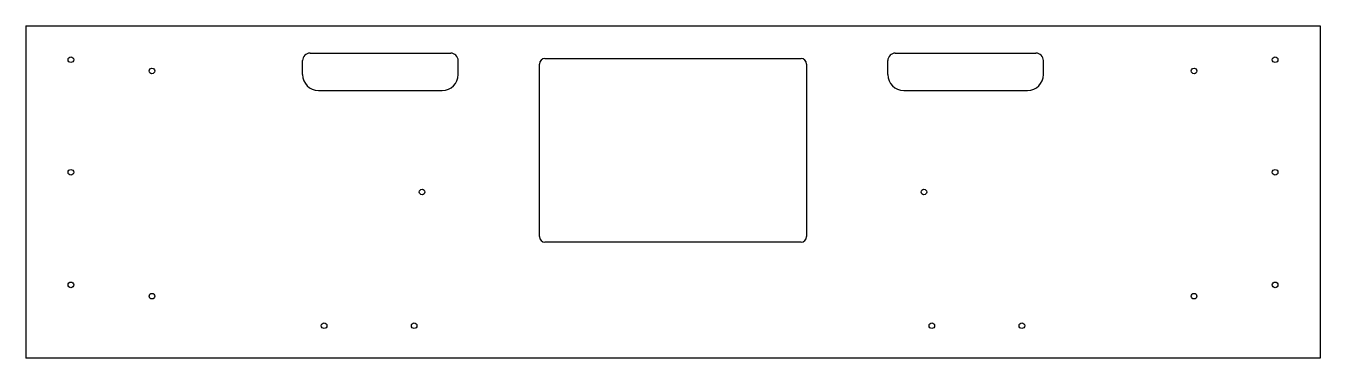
# Model space of a CAD drawing. Extents: x 99.2 to 128, y 21.6 to 29.
import ezdxf

# ---------------------------------------------------------------- set-up
doc = ezdxf.new("R2010")
doc.units = 0
doc.header["$LTSCALE"] = 21.5596
doc.header["$MEASUREMENT"] = 0
for name, color, linetype in [('6_125BIT_750DEP', 7, 'Continuous'), ('7_250BIT_750OUTLINE', 7, 'Continuous'), ('8_250BIT_750TAB', 7, 'Continuous')]:
    doc.layers.add(name, color=color, linetype=linetype)

msp = doc.modelspace()

# ---------------------------------------------------------------- linework, layer by layer
at = {"layer": '6_125BIT_750DEP', "color": 7, "linetype": 'Continuous', "lineweight": 25}
for centre in [(100.2, 28.25), (126.95, 28.25), (102, 28), (125.15, 28), (100.2, 25.75), (126.95, 25.75), (108, 25.3125), (119.15, 25.3125), (100.2, 23.25), (126.95, 23.25), (102, 23), (125.15, 23), (105.825, 22.344), (107.825, 22.344), (119.325, 22.344), (121.325, 22.344)]:
    msp.add_circle(centre, 0.0625, dxfattribs=at)
at = {"layer": '7_250BIT_750OUTLINE', "color": 7, "linetype": 'Continuous', "lineweight": 25}
for p, q in [((99.2, 29), (127.95, 29)), ((99.2, 29), (99.2, 21.625)), ((127.95, 29), (127.95, 21.625)), ((127.95, 21.625), (99.2, 21.625))]:
    msp.add_line(p, q, dxfattribs=at)
at = {"layer": '8_250BIT_750TAB', "color": 7, "linetype": 'Continuous', "lineweight": 25}
for p, q in [((105.3475, 27.9175), (105.3475, 28.23)), ((105.5125, 28.395), (108.6375, 28.395)), ((108.8025, 27.9175), (108.8025, 28.23)), ((110.73125, 28.275), (116.41875, 28.275)), ((118.3475, 27.9175), (118.3475, 28.23)), ((118.5125, 28.395), (121.6375, 28.395)), ((121.8025, 27.9175), (121.8025, 28.23)), ((110.60625, 24.325), (110.60625, 28.15)), ((116.54375, 28.15), (116.54375, 24.325)), ((105.7, 27.565), (108.45, 27.565)), ((118.7, 27.565), (121.45, 27.565)), ((116.41875, 24.2), (110.73125, 24.2))]:
    msp.add_line(p, q, dxfattribs=at)
for centre, radius, start, end in [((105.5125, 28.23), 0.165, 90, 180), ((108.6375, 28.23), 0.165, 0, 90), ((110.73125, 28.15), 0.125, 90, 180), ((116.41875, 28.15), 0.125, 0, 90), ((118.5125, 28.23), 0.165, 90, 180), ((121.6375, 28.23), 0.165, 0, 90), ((105.7, 27.9175), 0.3525, 180, -90), ((108.45, 27.9175), 0.3525, -90, 0), ((118.7, 27.9175), 0.3525, 180, -90), ((121.45, 27.9175), 0.3525, -90, 0), ((110.73125, 24.325), 0.125, 180, -90), ((116.41875, 24.325), 0.125, -90, 0)]:
    msp.add_arc(centre, radius, start, end, dxfattribs=at)

doc.saveas('drawing.dxf')
